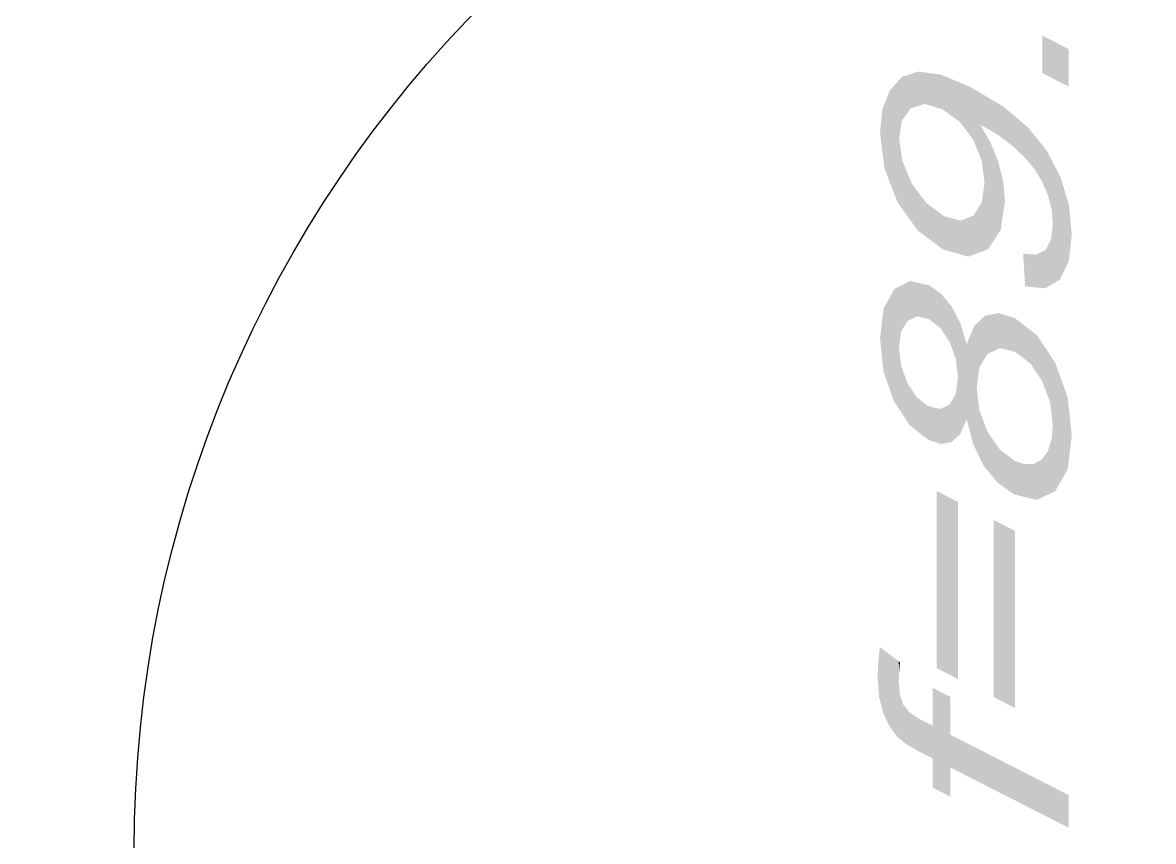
# Model space of a CAD drawing. Header units: inches. Extents: x 0.0008 to 0.0144, y 0.0003 to 0.0113.
# Drawn here: x 0.0013045 to 0.0015638, y 0.0026627 to 0.0028505 of the extents above; entities that cross this region are included whole.
import ezdxf

# ---------------------------------------------------------------- set-up
doc = ezdxf.new("R2010")
doc.units = ezdxf.units.IN
doc.header["$MEASUREMENT"] = 0
doc.layers.add('Standard', color=7, linetype='Continuous')

# ---------------------------------------------------------------- blocks, each defined once
blk = doc.blocks.new('*U397')
at = {"layer": 'Standard', "color": 7, "linetype": 'ByBlock'}
for points in [[(0.0381271, 0.0684561), (0.038122, 0.0687175), (0.0381271, 0.0687645)], [(0.0381271, 0.0684561), (0.0381271, 0.0687645), (0.0381466, 0.0683795)], [(0.038122, 0.0684762), (0.0381175, 0.0686756), (0.038122, 0.0687175)], [(0.038122, 0.0684762), (0.038122, 0.0687175), (0.0381271, 0.0684561)], [(0.0381466, 0.0683795), (0.0381466, 0.0687497), (0.0381838, 0.068302)], [(0.0381838, 0.068302), (0.0381838, 0.0687217), (0.0382308, 0.0682395)], [(0.0381175, 0.0685407), (0.0381138, 0.0685923), (0.0381175, 0.0686756)], [(0.0381175, 0.0685407), (0.0381175, 0.0686756), (0.038122, 0.0684762)], [(0.0382308, 0.0682395), (0.0382308, 0.0686863), (0.0382369, 0.0682346)], [(0.0382369, 0.0682346), (0.0382369, 0.0685669), (0.0382391, 0.0682328)], [(0.0382391, 0.0682328), (0.0382391, 0.0685416), (0.0382436, 0.0682291)], [(0.0384337, 0.0679465), (0.0384337, 0.0685272), (0.0385382, 0.0678933)], [(0.0382436, 0.0682291), (0.0382436, 0.068489), (0.0382443, 0.0682285)], [(0.0382443, 0.0682285), (0.0382443, 0.0684867), (0.0382629, 0.0682134)], [(0.0382629, 0.0682134), (0.0382629, 0.0684299), (0.0382801, 0.0681995)], [(0.0382801, 0.0681995), (0.0382801, 0.0684085), (0.0383003, 0.0681877)], [(0.0383003, 0.0681877), (0.0383003, 0.0683832), (0.0383495, 0.0681589)], [(0.0383495, 0.0681589), (0.0383495, 0.0683512), (0.0383606, 0.0681533)], [(0.0383606, 0.0681533), (0.0383606, 0.0683439), (0.0384337, 0.068116)], [(0.0385382, 0.0680628), (0.0385382, 0.0682534), (0.0392262, 0.0677123)], [(0.0392262, 0.0677123), (0.0385382, 0.0682534), (0.0392262, 0.0679029)]]:
    blk.add_solid(points, dxfattribs=at)
at = {"layer": 'Standard', "color": 7, "linetype": 'ByBlock', "extrusion": (0, 0, -1)}
for points in [[(-0.0381466, 0.0683795), (-0.0381271, 0.0687645), (-0.0381466, 0.0687497)], [(-0.0381838, 0.068302), (-0.0381466, 0.0687497), (-0.0381838, 0.0687217)], [(-0.0382308, 0.0682395), (-0.0381838, 0.0687217), (-0.0382308, 0.0686863)], [(-0.0382369, 0.0682346), (-0.0382308, 0.0686863), (-0.0382369, 0.0686817)], [(-0.0382369, 0.0685669), (-0.0382369, 0.0686817), (-0.0382391, 0.0686202)], [(-0.0382391, 0.0686202), (-0.0382369, 0.0686817), (-0.0382391, 0.0686801)], [(-0.0382391, 0.0686202), (-0.0382391, 0.0686801), (-0.0382436, 0.0686684)], [(-0.0382436, 0.0686684), (-0.0382391, 0.0686801), (-0.0382436, 0.0686766)], [(-0.0382436, 0.0686684), (-0.0382436, 0.0686766), (-0.0382443, 0.0686761)], [(-0.0382391, 0.0682328), (-0.0382369, 0.0685669), (-0.0382391, 0.0685416)], [(-0.0382436, 0.0682291), (-0.0382391, 0.0685416), (-0.0382436, 0.068489)], [(-0.0385382, 0.0678933), (-0.0384337, 0.0685272), (-0.0385382, 0.068474)], [(-0.0382443, 0.0682285), (-0.0382436, 0.068489), (-0.0382443, 0.0684867)], [(-0.0382629, 0.0682134), (-0.0382443, 0.0684867), (-0.0382629, 0.0684299)], [(-0.0382801, 0.0681995), (-0.0382629, 0.0684299), (-0.0382801, 0.0684085)], [(-0.0383003, 0.0681877), (-0.0382801, 0.0684085), (-0.0383003, 0.0683832)], [(-0.0383495, 0.0681589), (-0.0383003, 0.0683832), (-0.0383495, 0.0683512)], [(-0.0383606, 0.0681533), (-0.0383495, 0.0683512), (-0.0383606, 0.0683439)], [(-0.0384337, 0.068116), (-0.0383606, 0.0683439), (-0.0384337, 0.0683067)]]:
    blk.add_solid(points, dxfattribs=at)
blk = doc.blocks.new('*U398')
at = {"layer": 'Standard', "color": 7, "linetype": 'ByBlock'}
blk.add_solid([(0.0384576, 0.0686421), (0.0384576, 0.0696736), (0.038583, 0.0685782)], dxfattribs=at)
at = {"layer": 'Standard', "color": 7, "linetype": 'ByBlock', "extrusion": (0, 0, -1)}
blk.add_solid([(-0.038583, 0.0685782), (-0.0384576, 0.0696736), (-0.038583, 0.0696097)], dxfattribs=at)
blk = doc.blocks.new('*U399')
at = {"layer": 'Standard', "color": 7, "linetype": 'ByBlock'}
blk.add_solid([(0.0387898, 0.0684729), (0.0387898, 0.0695044), (0.038915, 0.0684091)], dxfattribs=at)
at = {"layer": 'Standard', "color": 7, "linetype": 'ByBlock', "extrusion": (0, 0, -1)}
blk.add_solid([(-0.038915, 0.0684091), (-0.0387898, 0.0695044), (-0.038915, 0.0694406)], dxfattribs=at)
blk = doc.blocks.new('*U400')
at = {"layer": 'Standard', "color": 7, "linetype": 'ByBlock'}
for points in [[(0.0382511, 0.0706028), (0.0382383, 0.0708638), (0.0382511, 0.0708703)], [(0.0382875, 0.0706621), (0.0382511, 0.0708703), (0.0382875, 0.070889)], [(0.038289, 0.0706645), (0.0382875, 0.070889), (0.038289, 0.0708898)], [(0.0383003, 0.0706699), (0.038289, 0.0708898), (0.0383003, 0.0708956)], [(0.0383032, 0.0706713), (0.0383003, 0.0708956), (0.0383032, 0.0708971)], [(0.038345, 0.0706914), (0.038345, 0.0708875), (0.0384055, 0.0706768)], [(0.0384055, 0.0706768), (0.0384055, 0.0708736), (0.03841, 0.0706757)], [(0.03841, 0.0706757), (0.03841, 0.0708726), (0.038413, 0.070675)], [(0.038413, 0.070675), (0.038413, 0.0708719), (0.0384137, 0.0706744)], [(0.0384137, 0.0706744), (0.0384137, 0.0708718), (0.0384764, 0.070625)], [(0.0382093, 0.0701957), (0.0381488, 0.0707369), (0.0382093, 0.0708461)], [(0.0382115, 0.0701924), (0.0382093, 0.0708461), (0.0382115, 0.07085)], [(0.0382093, 0.0701957), (0.0382093, 0.0708461), (0.0382115, 0.0701924)], [(0.0382383, 0.0701517), (0.0382115, 0.07085), (0.0382383, 0.0708638)], [(0.0382115, 0.0701924), (0.0382115, 0.07085), (0.0382383, 0.0701517)], [(0.0384764, 0.070625), (0.0384764, 0.0708276), (0.0384786, 0.0706233)], [(0.0384786, 0.0706233), (0.0384786, 0.0708261), (0.0384839, 0.0706155)], [(0.0384839, 0.0706155), (0.0384839, 0.0708223), (0.0384846, 0.0706144)], [(0.0384846, 0.0706144), (0.0384846, 0.0708218), (0.0385324, 0.0705433)], [(0.0381488, 0.0703675), (0.0381481, 0.0707309), (0.0381488, 0.0707369)], [(0.0381488, 0.0703675), (0.0381488, 0.0707369), (0.0382093, 0.0701957)], [(0.0385324, 0.0705433), (0.0385324, 0.0707637), (0.0385331, 0.0705422)], [(0.0385331, 0.0705422), (0.0385331, 0.0707628), (0.0385457, 0.0705082)], [(0.0385457, 0.0705082), (0.0385457, 0.0707475), (0.0385464, 0.0705062)], [(0.0385464, 0.0705062), (0.0385464, 0.0707466), (0.0385695, 0.0704436)], [(0.0381481, 0.0703696), (0.0381279, 0.0705632), (0.0381481, 0.0707309)], [(0.0381481, 0.0703696), (0.0381481, 0.0707309), (0.0381488, 0.0703675)], [(0.0385695, 0.0704436), (0.0385695, 0.0707014), (0.0385816, 0.0703365)], [(0.0387314, 0.0704347), (0.0387068, 0.0706636), (0.0387314, 0.0706872)], [(0.0387389, 0.0704471), (0.0387314, 0.0706872), (0.0387389, 0.0706943)], [(0.0387538, 0.0704719), (0.0387389, 0.0706943), (0.0387538, 0.0706972)], [(0.0387546, 0.0704731), (0.0387538, 0.0706972), (0.0387546, 0.0706973)], [(0.0388122, 0.0704994), (0.0387546, 0.0706973), (0.0388122, 0.0707084)], [(0.0388195, 0.0705028), (0.0388122, 0.0707084), (0.0388195, 0.0707098)], [(0.0388262, 0.0705058), (0.0388262, 0.0707077), (0.0389099, 0.0704853)], [(0.0389099, 0.0704853), (0.0389099, 0.070682), (0.0389106, 0.0704851)], [(0.0389106, 0.0704851), (0.0389106, 0.0706818), (0.0389135, 0.0704844)], [(0.0389135, 0.0704844), (0.0389135, 0.0706809), (0.038915, 0.070484)], [(0.038915, 0.070484), (0.038915, 0.0706797), (0.0389673, 0.070444)], [(0.0386704, 0.0699459), (0.038633, 0.0705298), (0.0386704, 0.07062)], [(0.0386764, 0.0699336), (0.0386704, 0.07062), (0.0386764, 0.0706345)], [(0.0386704, 0.0699459), (0.0386704, 0.07062), (0.0386764, 0.0699336)], [(0.0386911, 0.0699033), (0.0386764, 0.0706345), (0.0386911, 0.0706487)], [(0.0386764, 0.0699336), (0.0386764, 0.0706345), (0.0386911, 0.0699033)], [(0.0387068, 0.070394), (0.0386911, 0.0706487), (0.0387068, 0.0706636)], [(0.0389673, 0.070444), (0.0389673, 0.0706388), (0.0390023, 0.0704172)], [(0.0390023, 0.0704172), (0.0390023, 0.0706115), (0.0390218, 0.0703885)], [(0.0390218, 0.0703885), (0.0390218, 0.0705962), (0.0390411, 0.0703602)], [(0.0390411, 0.0703602), (0.0390411, 0.0705811), (0.0390426, 0.0703581)], [(0.0390426, 0.0703581), (0.0390426, 0.07058), (0.0390696, 0.0703185)], [(0.0390696, 0.0703185), (0.0390696, 0.0705393), (0.0390725, 0.0703142)], [(0.0382383, 0.0701517), (0.0382383, 0.070509), (0.0382511, 0.0701323)], [(0.038633, 0.0700918), (0.038633, 0.0705298), (0.0386704, 0.0699459)], [(0.0390725, 0.0703142), (0.0390725, 0.0705349), (0.0391053, 0.0702259)], [(0.0391053, 0.0702259), (0.0391053, 0.0704854), (0.0391188, 0.0701896)], [(0.0391188, 0.0701896), (0.0391188, 0.070465), (0.039127, 0.0701196)], [(0.039127, 0.0701196), (0.039127, 0.0704527), (0.0391345, 0.0700558)], [(0.0382511, 0.0701323), (0.0382511, 0.0704025), (0.0382875, 0.070077)], [(0.0382875, 0.070077), (0.0382875, 0.0703019), (0.038289, 0.0700748)], [(0.038289, 0.0700748), (0.038289, 0.0702997), (0.0383003, 0.0700577)], [(0.0383003, 0.0700577), (0.0383003, 0.0702827), (0.0383032, 0.0700553)], [(0.0383032, 0.0700553), (0.0383032, 0.0702783), (0.038342, 0.0700246)], [(0.0385816, 0.0699928), (0.0385695, 0.0702392), (0.0385816, 0.0703365)], [(0.0386911, 0.0699033), (0.0386911, 0.0702752), (0.0387068, 0.0698712)], [(0.038342, 0.0700246), (0.038342, 0.0702197), (0.038345, 0.0700223)], [(0.038345, 0.0700223), (0.038345, 0.0702174), (0.0384055, 0.0699744)], [(0.0385695, 0.0699815), (0.0385464, 0.0701998), (0.0385695, 0.0702392)], [(0.0384055, 0.0699744), (0.0384055, 0.0701692), (0.03841, 0.0699708)], [(0.03841, 0.0699708), (0.03841, 0.070168), (0.038413, 0.0699698)], [(0.038413, 0.0699698), (0.038413, 0.0701673), (0.0384137, 0.0699696)], [(0.0384137, 0.0699696), (0.0384137, 0.0701671), (0.0384764, 0.0699493)], [(0.0384786, 0.0699486), (0.0384764, 0.0701513), (0.0384786, 0.0701522)], [(0.0384764, 0.0699493), (0.0384764, 0.0701513), (0.0384786, 0.0699486)], [(0.0384839, 0.0699469), (0.0384786, 0.0701522), (0.0384839, 0.0701546)], [(0.0384786, 0.0699486), (0.0384786, 0.0701522), (0.0384839, 0.0699469)], [(0.0384846, 0.0699471), (0.0384839, 0.0701546), (0.0384846, 0.0701549)], [(0.0385324, 0.0699566), (0.0384846, 0.0701549), (0.0385324, 0.0701759)], [(0.0385331, 0.0699567), (0.0385324, 0.0701759), (0.0385331, 0.0701771)], [(0.0385457, 0.0699592), (0.0385331, 0.0701771), (0.0385457, 0.0701985)], [(0.0385464, 0.0699599), (0.0385457, 0.0701985), (0.0385464, 0.0701998)], [(0.0387068, 0.0698712), (0.0387068, 0.0701435), (0.0387314, 0.0698208)], [(0.0387314, 0.0698208), (0.0387314, 0.0700781), (0.0387389, 0.0698117)], [(0.0387389, 0.0698117), (0.0387389, 0.0700582), (0.0387538, 0.0697934)], [(0.0387538, 0.0697934), (0.0387538, 0.0700185), (0.0387546, 0.0697925)], [(0.0387546, 0.0697925), (0.0387546, 0.0700174), (0.0388122, 0.0697221)], [(0.0391345, 0.069666), (0.039127, 0.0699742), (0.0391345, 0.0700558)], [(0.0391188, 0.0696585), (0.0391053, 0.0699053), (0.0391188, 0.0699481)], [(0.039127, 0.0696624), (0.0391188, 0.0699481), (0.039127, 0.0699742)], [(0.0388122, 0.0697221), (0.0388122, 0.0699344), (0.0388195, 0.069717)], [(0.0388195, 0.069717), (0.0388195, 0.0699238), (0.0388248, 0.0697132)], [(0.0388248, 0.0697132), (0.0388248, 0.0699162), (0.0388262, 0.0697122)], [(0.0388262, 0.0697122), (0.0388262, 0.0699151), (0.0389099, 0.0696533)], [(0.0391053, 0.0696521), (0.0390725, 0.0698603), (0.0391053, 0.0699053)], [(0.0389099, 0.0696533), (0.0389099, 0.0698506), (0.0389106, 0.0696531)], [(0.0389106, 0.0696531), (0.0389106, 0.0698501), (0.0389135, 0.0696524)], [(0.0389135, 0.0696524), (0.0389135, 0.0698491), (0.038915, 0.0696521)], [(0.038915, 0.0696521), (0.038915, 0.0698486), (0.0389673, 0.0696394)], [(0.0390023, 0.069631), (0.0389673, 0.0698308), (0.0390023, 0.0698314)], [(0.0389673, 0.0696394), (0.0389673, 0.0698308), (0.0390023, 0.069631)], [(0.0390218, 0.0696263), (0.0390023, 0.0698314), (0.0390218, 0.0698317)], [(0.0390023, 0.069631), (0.0390023, 0.0698314), (0.0390218, 0.0696263)], [(0.0390411, 0.0696216), (0.0390218, 0.0698317), (0.0390411, 0.0698417)], [(0.0390218, 0.0696263), (0.0390218, 0.0698317), (0.0390411, 0.0696216)], [(0.0390426, 0.0696223), (0.0390411, 0.0698417), (0.0390426, 0.0698424)], [(0.0390696, 0.0696351), (0.0390426, 0.0698424), (0.0390696, 0.0698563)], [(0.0390725, 0.0696365), (0.0390696, 0.0698563), (0.0390725, 0.0698603)]]:
    blk.add_solid(points, dxfattribs=at)
at = {"layer": 'Standard', "color": 7, "linetype": 'ByBlock', "extrusion": (0, 0, -1)}
for points in [[(-0.0382511, 0.0706028), (-0.0382511, 0.0708703), (-0.0382875, 0.0706621)], [(-0.0382875, 0.0706621), (-0.0382875, 0.070889), (-0.038289, 0.0706645)], [(-0.038289, 0.0706645), (-0.038289, 0.0708898), (-0.0383003, 0.0706699)], [(-0.0383003, 0.0706699), (-0.0383003, 0.0708956), (-0.0383032, 0.0706713)], [(-0.0383032, 0.0706713), (-0.0383032, 0.0708971), (-0.038342, 0.07069)], [(-0.038342, 0.07069), (-0.0383032, 0.0708971), (-0.038342, 0.0708882)], [(-0.038342, 0.07069), (-0.038342, 0.0708882), (-0.038345, 0.0706914)], [(-0.038345, 0.0706914), (-0.038342, 0.0708882), (-0.038345, 0.0708875)], [(-0.0384055, 0.0706768), (-0.038345, 0.0708875), (-0.0384055, 0.0708736)], [(-0.03841, 0.0706757), (-0.0384055, 0.0708736), (-0.03841, 0.0708726)], [(-0.038413, 0.070675), (-0.03841, 0.0708726), (-0.038413, 0.0708719)], [(-0.0384137, 0.0706744), (-0.038413, 0.0708719), (-0.0384137, 0.0708718)], [(-0.0384764, 0.070625), (-0.0384137, 0.0708718), (-0.0384764, 0.0708276)], [(-0.0382383, 0.070509), (-0.0382383, 0.0708638), (-0.0382511, 0.0706028)], [(-0.0384786, 0.0706233), (-0.0384764, 0.0708276), (-0.0384786, 0.0708261)], [(-0.0384839, 0.0706155), (-0.0384786, 0.0708261), (-0.0384839, 0.0708223)], [(-0.0384846, 0.0706144), (-0.0384839, 0.0708223), (-0.0384846, 0.0708218)], [(-0.0385324, 0.0705433), (-0.0384846, 0.0708218), (-0.0385324, 0.0707637)], [(-0.0385331, 0.0705422), (-0.0385324, 0.0707637), (-0.0385331, 0.0707628)], [(-0.0385457, 0.0705082), (-0.0385331, 0.0707628), (-0.0385457, 0.0707475)], [(-0.0385464, 0.0705062), (-0.0385457, 0.0707475), (-0.0385464, 0.0707466)], [(-0.0385695, 0.0704436), (-0.0385464, 0.0707466), (-0.0385695, 0.0707014)], [(-0.0385816, 0.0703365), (-0.0385695, 0.0707014), (-0.0385816, 0.0706778)], [(-0.0385816, 0.0699928), (-0.0385816, 0.0706778), (-0.0385958, 0.0700061)], [(-0.0385958, 0.0700061), (-0.0385816, 0.0706778), (-0.0385958, 0.0706501)], [(-0.0387314, 0.0704347), (-0.0387314, 0.0706872), (-0.0387389, 0.0704471)], [(-0.0387389, 0.0704471), (-0.0387389, 0.0706943), (-0.0387538, 0.0704719)], [(-0.0387538, 0.0704719), (-0.0387538, 0.0706972), (-0.0387546, 0.0704731)], [(-0.0387546, 0.0704731), (-0.0387546, 0.0706973), (-0.0388122, 0.0704994)], [(-0.0388122, 0.0704994), (-0.0388122, 0.0707084), (-0.0388195, 0.0705028)], [(-0.0388195, 0.0705028), (-0.0388195, 0.0707098), (-0.0388248, 0.0705052)], [(-0.0388248, 0.0705052), (-0.0388195, 0.0707098), (-0.0388248, 0.0707082)], [(-0.0388248, 0.0705052), (-0.0388248, 0.0707082), (-0.0388262, 0.0705058)], [(-0.0388262, 0.0705058), (-0.0388248, 0.0707082), (-0.0388262, 0.0707077)], [(-0.0389099, 0.0704853), (-0.0388262, 0.0707077), (-0.0389099, 0.070682)], [(-0.0389106, 0.0704851), (-0.0389099, 0.070682), (-0.0389106, 0.0706818)], [(-0.0389135, 0.0704844), (-0.0389106, 0.0706818), (-0.0389135, 0.0706809)], [(-0.038915, 0.070484), (-0.0389135, 0.0706809), (-0.038915, 0.0706797)], [(-0.0389673, 0.070444), (-0.038915, 0.0706797), (-0.0389673, 0.0706388)], [(-0.0385958, 0.0700061), (-0.0385958, 0.0706501), (-0.038633, 0.0700918)], [(-0.038633, 0.0700918), (-0.0385958, 0.0706501), (-0.038633, 0.0705298)], [(-0.0386911, 0.0702752), (-0.0386911, 0.0706487), (-0.0387068, 0.070394)], [(-0.0387068, 0.070394), (-0.0387068, 0.0706636), (-0.0387314, 0.0704347)], [(-0.0390023, 0.0704172), (-0.0389673, 0.0706388), (-0.0390023, 0.0706115)], [(-0.0390218, 0.0703885), (-0.0390023, 0.0706115), (-0.0390218, 0.0705962)], [(-0.0390411, 0.0703602), (-0.0390218, 0.0705962), (-0.0390411, 0.0705811)], [(-0.0390426, 0.0703581), (-0.0390411, 0.0705811), (-0.0390426, 0.07058)], [(-0.0390696, 0.0703185), (-0.0390426, 0.07058), (-0.0390696, 0.0705393)], [(-0.0390725, 0.0703142), (-0.0390696, 0.0705393), (-0.0390725, 0.0705349)], [(-0.0382511, 0.0701323), (-0.0382383, 0.070509), (-0.0382511, 0.0704025)], [(-0.0391053, 0.0702259), (-0.0390725, 0.0705349), (-0.0391053, 0.0704854)], [(-0.0391188, 0.0701896), (-0.0391053, 0.0704854), (-0.0391188, 0.070465)], [(-0.039127, 0.0701196), (-0.0391188, 0.070465), (-0.039127, 0.0704527)], [(-0.0391345, 0.0700558), (-0.039127, 0.0704527), (-0.0391345, 0.0704414)], [(-0.0391345, 0.069666), (-0.0391345, 0.0704414), (-0.0391492, 0.069673)], [(-0.0391492, 0.069673), (-0.0391345, 0.0704414), (-0.0391492, 0.0704191)], [(-0.0391492, 0.069673), (-0.0391492, 0.0704191), (-0.0392209, 0.0698006)], [(-0.0392209, 0.0698006), (-0.0391492, 0.0704191), (-0.0392209, 0.0702185)], [(-0.0382875, 0.070077), (-0.0382511, 0.0704025), (-0.0382875, 0.0703019)], [(-0.038289, 0.0700748), (-0.0382875, 0.0703019), (-0.038289, 0.0702997)], [(-0.0383003, 0.0700577), (-0.038289, 0.0702997), (-0.0383003, 0.0702827)], [(-0.0383032, 0.0700553), (-0.0383003, 0.0702827), (-0.0383032, 0.0702783)], [(-0.038342, 0.0700246), (-0.0383032, 0.0702783), (-0.038342, 0.0702197)], [(-0.0387068, 0.0698712), (-0.0386911, 0.0702752), (-0.0387068, 0.0701435)], [(-0.038345, 0.0700223), (-0.038342, 0.0702197), (-0.038345, 0.0702174)], [(-0.0384055, 0.0699744), (-0.038345, 0.0702174), (-0.0384055, 0.0701692)], [(-0.0385695, 0.0699815), (-0.0385695, 0.0702392), (-0.0385816, 0.0699928)], [(-0.0392209, 0.0698006), (-0.0392209, 0.0702185), (-0.0392448, 0.0699975)], [(-0.03841, 0.0699708), (-0.0384055, 0.0701692), (-0.03841, 0.070168)], [(-0.038413, 0.0699698), (-0.03841, 0.070168), (-0.038413, 0.0701673)], [(-0.0384137, 0.0699696), (-0.038413, 0.0701673), (-0.0384137, 0.0701671)], [(-0.0384764, 0.0699493), (-0.0384137, 0.0701671), (-0.0384764, 0.0701513)], [(-0.0384839, 0.0699469), (-0.0384839, 0.0701546), (-0.0384846, 0.0699471)], [(-0.0384846, 0.0699471), (-0.0384846, 0.0701549), (-0.0385324, 0.0699566)], [(-0.0385324, 0.0699566), (-0.0385324, 0.0701759), (-0.0385331, 0.0699567)], [(-0.0385331, 0.0699567), (-0.0385331, 0.0701771), (-0.0385457, 0.0699592)], [(-0.0385457, 0.0699592), (-0.0385457, 0.0701985), (-0.0385464, 0.0699599)], [(-0.0385464, 0.0699599), (-0.0385464, 0.0701998), (-0.0385695, 0.0699815)], [(-0.0387314, 0.0698208), (-0.0387068, 0.0701435), (-0.0387314, 0.0700781)], [(-0.0387389, 0.0698117), (-0.0387314, 0.0700781), (-0.0387389, 0.0700582)], [(-0.0387538, 0.0697934), (-0.0387389, 0.0700582), (-0.0387538, 0.0700185)], [(-0.0387546, 0.0697925), (-0.0387538, 0.0700185), (-0.0387546, 0.0700174)], [(-0.0388122, 0.0697221), (-0.0387546, 0.0700174), (-0.0388122, 0.0699344)], [(-0.0391188, 0.0696585), (-0.0391188, 0.0699481), (-0.039127, 0.0696624)], [(-0.039127, 0.0696624), (-0.039127, 0.0699742), (-0.0391345, 0.069666)], [(-0.0388195, 0.069717), (-0.0388122, 0.0699344), (-0.0388195, 0.0699238)], [(-0.0388248, 0.0697132), (-0.0388195, 0.0699238), (-0.0388248, 0.0699162)], [(-0.0388262, 0.0697122), (-0.0388248, 0.0699162), (-0.0388262, 0.0699151)], [(-0.0389099, 0.0696533), (-0.0388262, 0.0699151), (-0.0389099, 0.0698506)], [(-0.0391053, 0.0696521), (-0.0391053, 0.0699053), (-0.0391188, 0.0696585)], [(-0.0389106, 0.0696531), (-0.0389099, 0.0698506), (-0.0389106, 0.0698501)], [(-0.0389135, 0.0696524), (-0.0389106, 0.0698501), (-0.0389135, 0.0698491)], [(-0.038915, 0.0696521), (-0.0389135, 0.0698491), (-0.038915, 0.0698486)], [(-0.0389673, 0.0696394), (-0.038915, 0.0698486), (-0.0389673, 0.0698308)], [(-0.0390411, 0.0696216), (-0.0390411, 0.0698417), (-0.0390426, 0.0696223)], [(-0.0390426, 0.0696223), (-0.0390426, 0.0698424), (-0.0390696, 0.0696351)], [(-0.0390696, 0.0696351), (-0.0390696, 0.0698563), (-0.0390725, 0.0696365)], [(-0.0390725, 0.0696365), (-0.0390725, 0.0698603), (-0.0391053, 0.0696521)]]:
    blk.add_solid(points, dxfattribs=at)
blk = doc.blocks.new('*U401')
at = {"layer": 'Standard', "color": 7, "linetype": 'ByBlock'}
for points in [[(0.0382294, 0.0713557), (0.0381855, 0.072008), (0.0382294, 0.0720566)], [(0.0382391, 0.0713422), (0.0382294, 0.0720566), (0.0382391, 0.0720673)], [(0.0382294, 0.0713557), (0.0382294, 0.0720566), (0.0382391, 0.0713422)], [(0.0382547, 0.0718233), (0.0382391, 0.0720673), (0.0382547, 0.0720847)], [(0.0382562, 0.0718324), (0.0382547, 0.0720847), (0.0382562, 0.0720852)], [(0.0382578, 0.0718346), (0.0382562, 0.0720852), (0.0382578, 0.0720857)], [(0.038307, 0.0719023), (0.0382578, 0.0720857), (0.038307, 0.0721022)], [(0.0383122, 0.0719039), (0.038307, 0.0721022), (0.0383122, 0.0721039)], [(0.0383473, 0.0719152), (0.0383122, 0.0721039), (0.0383473, 0.0721156)], [(0.0383495, 0.0719159), (0.0383473, 0.0721156), (0.0383495, 0.0721163)], [(0.0383869, 0.0719278), (0.0383869, 0.0721117), (0.0383966, 0.0719249)], [(0.0383966, 0.0719249), (0.0383966, 0.0721105), (0.0384793, 0.0719006)], [(0.0384793, 0.0719006), (0.0384793, 0.0721002), (0.0384906, 0.0718973)], [(0.0384906, 0.0718973), (0.0384906, 0.0720955), (0.0384972, 0.0718926)], [(0.0384972, 0.0718926), (0.0384972, 0.0720927), (0.0385017, 0.0718893)], [(0.0385017, 0.0718893), (0.0385017, 0.0720908), (0.0385934, 0.0718236)], [(0.0385934, 0.0718236), (0.0385934, 0.0720523), (0.0385965, 0.0718194)], [(0.0381855, 0.0714699), (0.0381534, 0.0719265), (0.0381855, 0.072008)], [(0.0381855, 0.0714699), (0.0381855, 0.072008), (0.0382294, 0.0713557)], [(0.0385965, 0.0718194), (0.0385965, 0.072051), (0.0386426, 0.0717576)], [(0.0386426, 0.0717576), (0.0386426, 0.0720316), (0.0386569, 0.0717386)], [(0.0386569, 0.0717386), (0.0386569, 0.0720256), (0.0386718, 0.0717185)], [(0.0386718, 0.0717185), (0.0386718, 0.0720168), (0.0387114, 0.0716193)], [(0.0387114, 0.0718062), (0.0387114, 0.0719933), (0.0387203, 0.0718022)], [(0.0387203, 0.0718022), (0.0387203, 0.071988), (0.038727, 0.0717992)], [(0.0381534, 0.0715533), (0.0381421, 0.0718978), (0.0381534, 0.0719265)], [(0.0381534, 0.0715533), (0.0381534, 0.0719265), (0.0381855, 0.0714699)], [(0.038727, 0.0717992), (0.038727, 0.0719839), (0.0387367, 0.0717943)], [(0.0387367, 0.0717943), (0.0387367, 0.0719782), (0.0387382, 0.0717936)], [(0.0387382, 0.0717936), (0.0387382, 0.0719773), (0.0387569, 0.0717823)], [(0.0387569, 0.0717823), (0.0387569, 0.0719662), (0.0387695, 0.0717747)], [(0.0387695, 0.0717747), (0.0387695, 0.0719587), (0.0388158, 0.0717469)], [(0.0388158, 0.0717469), (0.0388158, 0.0719312), (0.0388211, 0.0717438)], [(0.0388211, 0.0717438), (0.0388211, 0.0719281), (0.0388308, 0.0717363)], [(0.0388308, 0.0717363), (0.0388308, 0.0719223), (0.038845, 0.0717253)], [(0.0381421, 0.0716445), (0.0381279, 0.0717592), (0.0381421, 0.0718978)], [(0.0381421, 0.0716445), (0.0381421, 0.0718978), (0.0381534, 0.0715533)], [(0.038845, 0.0717253), (0.038845, 0.0719139), (0.0388457, 0.0717248)], [(0.0388457, 0.0717248), (0.0388457, 0.0719133), (0.0388554, 0.0717173)], [(0.0388554, 0.0717173), (0.0388554, 0.0719051), (0.0389024, 0.071681)], [(0.0389024, 0.071681), (0.0389024, 0.0718654), (0.0389613, 0.0716249)], [(0.0387114, 0.0716193), (0.0387114, 0.0718062), (0.0387203, 0.071597)], [(0.0387203, 0.071597), (0.0387203, 0.0717912), (0.038727, 0.0715435)], [(0.0389613, 0.0716249), (0.0389613, 0.0718157), (0.0389733, 0.0716135)], [(0.0389733, 0.0716135), (0.0389733, 0.0718055), (0.0389748, 0.0716121)], [(0.0389748, 0.0716121), (0.0389748, 0.0718043), (0.0389912, 0.0715922)], [(0.0389912, 0.0715922), (0.0389912, 0.0717904), (0.0390307, 0.0715442)], [(0.0382391, 0.0713422), (0.0382391, 0.071726), (0.0382547, 0.0713203)], [(0.038727, 0.0715435), (0.038727, 0.0717798), (0.0387367, 0.071467)], [(0.0390307, 0.0715442), (0.0390307, 0.0717408), (0.0390397, 0.0715294)], [(0.0390397, 0.0715294), (0.0390397, 0.0717296), (0.0390732, 0.0714736)], [(0.0390732, 0.0714736), (0.0390732, 0.0716876), (0.0390882, 0.0714383)], [(0.0390882, 0.0714383), (0.0390882, 0.0716689), (0.0390933, 0.0714262)], [(0.0390933, 0.0714262), (0.0390933, 0.0716625), (0.0391, 0.0714102)], [(0.0382547, 0.0713203), (0.0382547, 0.0716182), (0.0382562, 0.0713183)], [(0.0382562, 0.0713183), (0.0382562, 0.0716082), (0.0382578, 0.071316)], [(0.0382578, 0.071316), (0.0382578, 0.0715969), (0.038307, 0.0712474)], [(0.0391, 0.0714102), (0.0391, 0.071654), (0.039106, 0.071396)], [(0.039106, 0.071396), (0.039106, 0.0716424), (0.0391239, 0.0713281)], [(0.0391239, 0.0713281), (0.0391239, 0.071608), (0.0391277, 0.0713136)], [(0.0391277, 0.0713136), (0.0391277, 0.0716007), (0.0391345, 0.0712271)], [(0.038307, 0.0712474), (0.038307, 0.0714782), (0.0383122, 0.0712402)], [(0.0383122, 0.0712402), (0.0383122, 0.0714659), (0.0383473, 0.0711912)], [(0.0387367, 0.071074), (0.038727, 0.0714004), (0.0387367, 0.071467)], [(0.0383473, 0.0711912), (0.0383473, 0.0714182), (0.0383495, 0.0711895)], [(0.0383495, 0.0711895), (0.0383495, 0.0714152), (0.0383869, 0.0711617)], [(0.038727, 0.0710704), (0.0387203, 0.071354), (0.038727, 0.0714004)], [(0.0383869, 0.0711617), (0.0383869, 0.0713646), (0.0383966, 0.0711545)], [(0.0383966, 0.0711545), (0.0383966, 0.0713515), (0.0384793, 0.0710929)], [(0.0387114, 0.0710645), (0.0386718, 0.0712774), (0.0387114, 0.0713399)], [(0.0387203, 0.0710679), (0.0387114, 0.0713399), (0.0387203, 0.071354)], [(0.0384793, 0.0710929), (0.0384793, 0.0712909), (0.0384906, 0.0710845)], [(0.0384906, 0.0710845), (0.0384906, 0.0712826), (0.0384972, 0.0710797)], [(0.0384972, 0.0710797), (0.0384972, 0.0712778), (0.0385017, 0.0710784)], [(0.0385017, 0.0710784), (0.0385017, 0.0712745), (0.0385934, 0.0710525)], [(0.0386426, 0.0710386), (0.0385965, 0.0712486), (0.0386426, 0.0712662)], [(0.0386569, 0.071044), (0.0386426, 0.0712662), (0.0386569, 0.0712717)], [(0.0386718, 0.0710496), (0.0386569, 0.0712717), (0.0386718, 0.0712774)], [(0.0385934, 0.0710525), (0.0385934, 0.0712494), (0.0385965, 0.0710516)], [(0.0385965, 0.0710516), (0.0385965, 0.0712486), (0.0386426, 0.0710386)], [(0.0391345, 0.0708806), (0.0391277, 0.0711707), (0.0391345, 0.0712271)], [(0.0391239, 0.0708745), (0.039106, 0.0711036), (0.0391239, 0.0711387)], [(0.0391277, 0.0708767), (0.0391239, 0.0711387), (0.0391277, 0.0711707)], [(0.0390732, 0.0708556), (0.0390397, 0.0710504), (0.0390732, 0.071068)], [(0.0390882, 0.070854), (0.0390732, 0.071068), (0.0390882, 0.0710758)], [(0.0390732, 0.0708556), (0.0390732, 0.071068), (0.0390882, 0.070854)], [(0.0390933, 0.070857), (0.0390882, 0.0710758), (0.0390933, 0.0710785)], [(0.0391, 0.0708608), (0.0390933, 0.0710785), (0.0391, 0.0710918)], [(0.039106, 0.0708643), (0.0391, 0.0710918), (0.039106, 0.0711036)], [(0.0389733, 0.0708657), (0.0389733, 0.0710553), (0.0389748, 0.0708655)], [(0.0389748, 0.0708655), (0.0389748, 0.0710552), (0.0389912, 0.0708639)], [(0.0389912, 0.0708639), (0.0389912, 0.071054), (0.0390307, 0.0708599)], [(0.0390307, 0.0708599), (0.0390307, 0.071051), (0.0390397, 0.070859)], [(0.0390397, 0.070859), (0.0390397, 0.0710504), (0.0390732, 0.0708556)]]:
    blk.add_solid(points, dxfattribs=at)
at = {"layer": 'Standard', "color": 7, "linetype": 'ByBlock', "extrusion": (0, 0, -1)}
for points in [[(-0.0382391, 0.071726), (-0.0382391, 0.0720673), (-0.0382547, 0.0718233)], [(-0.0382547, 0.0718233), (-0.0382547, 0.0720847), (-0.0382562, 0.0718324)], [(-0.0382562, 0.0718324), (-0.0382562, 0.0720852), (-0.0382578, 0.0718346)], [(-0.0382578, 0.0718346), (-0.0382578, 0.0720857), (-0.038307, 0.0719023)], [(-0.038307, 0.0719023), (-0.038307, 0.0721022), (-0.0383122, 0.0719039)], [(-0.0383122, 0.0719039), (-0.0383122, 0.0721039), (-0.0383473, 0.0719152)], [(-0.0383473, 0.0719152), (-0.0383473, 0.0721156), (-0.0383495, 0.0719159)], [(-0.0383495, 0.0719159), (-0.0383495, 0.0721163), (-0.0383869, 0.0719278)], [(-0.0383869, 0.0719278), (-0.0383495, 0.0721163), (-0.0383869, 0.0721117)], [(-0.0383966, 0.0719249), (-0.0383869, 0.0721117), (-0.0383966, 0.0721105)], [(-0.0384793, 0.0719006), (-0.0383966, 0.0721105), (-0.0384793, 0.0721002)], [(-0.0384906, 0.0718973), (-0.0384793, 0.0721002), (-0.0384906, 0.0720955)], [(-0.0384972, 0.0718926), (-0.0384906, 0.0720955), (-0.0384972, 0.0720927)], [(-0.0385017, 0.0718893), (-0.0384972, 0.0720927), (-0.0385017, 0.0720908)], [(-0.0385934, 0.0718236), (-0.0385017, 0.0720908), (-0.0385934, 0.0720523)], [(-0.0385965, 0.0718194), (-0.0385934, 0.0720523), (-0.0385965, 0.072051)], [(-0.0386426, 0.0717576), (-0.0385965, 0.072051), (-0.0386426, 0.0720316)], [(-0.0386569, 0.0717386), (-0.0386426, 0.0720316), (-0.0386569, 0.0720256)], [(-0.0386718, 0.0717185), (-0.0386569, 0.0720256), (-0.0386718, 0.0720168)], [(-0.0387114, 0.0716193), (-0.0386718, 0.0720168), (-0.0387114, 0.0719933)], [(-0.0387203, 0.0718022), (-0.0387114, 0.0719933), (-0.0387203, 0.071988)], [(-0.038727, 0.0717992), (-0.0387203, 0.071988), (-0.038727, 0.0719839)], [(-0.0387367, 0.0717943), (-0.038727, 0.0719839), (-0.0387367, 0.0719782)], [(-0.0387382, 0.0717936), (-0.0387367, 0.0719782), (-0.0387382, 0.0719773)], [(-0.0387569, 0.0717823), (-0.0387382, 0.0719773), (-0.0387569, 0.0719662)], [(-0.0387695, 0.0717747), (-0.0387569, 0.0719662), (-0.0387695, 0.0719587)], [(-0.0388158, 0.0717469), (-0.0387695, 0.0719587), (-0.0388158, 0.0719312)], [(-0.0388211, 0.0717438), (-0.0388158, 0.0719312), (-0.0388211, 0.0719281)], [(-0.0388308, 0.0717363), (-0.0388211, 0.0719281), (-0.0388308, 0.0719223)], [(-0.038845, 0.0717253), (-0.0388308, 0.0719223), (-0.038845, 0.0719139)], [(-0.0388457, 0.0717248), (-0.038845, 0.0719139), (-0.0388457, 0.0719133)], [(-0.0388554, 0.0717173), (-0.0388457, 0.0719133), (-0.0388554, 0.0719051)], [(-0.0389024, 0.071681), (-0.0388554, 0.0719051), (-0.0389024, 0.0718654)], [(-0.0389613, 0.0716249), (-0.0389024, 0.0718654), (-0.0389613, 0.0718157)], [(-0.0387203, 0.071597), (-0.0387114, 0.0718062), (-0.0387203, 0.0717912)], [(-0.038727, 0.0715435), (-0.0387203, 0.0717912), (-0.038727, 0.0717798)], [(-0.0389733, 0.0716135), (-0.0389613, 0.0718157), (-0.0389733, 0.0718055)], [(-0.0389748, 0.0716121), (-0.0389733, 0.0718055), (-0.0389748, 0.0718043)], [(-0.0389912, 0.0715922), (-0.0389748, 0.0718043), (-0.0389912, 0.0717904)], [(-0.0390307, 0.0715442), (-0.0389912, 0.0717904), (-0.0390307, 0.0717408)], [(-0.0382547, 0.0713203), (-0.0382391, 0.071726), (-0.0382547, 0.0716182)], [(-0.0387367, 0.071467), (-0.038727, 0.0717798), (-0.0387367, 0.0717636)], [(-0.0387367, 0.071074), (-0.0387367, 0.0717636), (-0.0387382, 0.0710746)], [(-0.0387382, 0.0710746), (-0.0387367, 0.0717636), (-0.0387382, 0.0717611)], [(-0.0387382, 0.0710746), (-0.0387382, 0.0717611), (-0.0387569, 0.0710817)], [(-0.0387569, 0.0710817), (-0.0387382, 0.0717611), (-0.0387569, 0.0717295)], [(-0.0387569, 0.0710817), (-0.0387569, 0.0717295), (-0.0387695, 0.0711007)], [(-0.0387695, 0.0711007), (-0.0387569, 0.0717295), (-0.0387695, 0.0717083)], [(-0.0390397, 0.0715294), (-0.0390307, 0.0717408), (-0.0390397, 0.0717296)], [(-0.0390732, 0.0714736), (-0.0390397, 0.0717296), (-0.0390732, 0.0716876)], [(-0.0387695, 0.0711007), (-0.0387695, 0.0717083), (-0.0388158, 0.0711707)], [(-0.0388158, 0.0711707), (-0.0387695, 0.0717083), (-0.0388158, 0.0715952)], [(-0.0390882, 0.0714383), (-0.0390732, 0.0716876), (-0.0390882, 0.0716689)], [(-0.0390933, 0.0714262), (-0.0390882, 0.0716689), (-0.0390933, 0.0716625)], [(-0.0391, 0.0714102), (-0.0390933, 0.0716625), (-0.0391, 0.071654)], [(-0.0382562, 0.0713183), (-0.0382547, 0.0716182), (-0.0382562, 0.0716082)], [(-0.0382578, 0.071316), (-0.0382562, 0.0716082), (-0.0382578, 0.0715969)], [(-0.038307, 0.0712474), (-0.0382578, 0.0715969), (-0.038307, 0.0714782)], [(-0.0388158, 0.0711707), (-0.0388158, 0.0715952), (-0.0388211, 0.0711787)], [(-0.0388211, 0.0711787), (-0.0388158, 0.0715952), (-0.0388211, 0.0715742)], [(-0.039106, 0.071396), (-0.0391, 0.071654), (-0.039106, 0.0716424)], [(-0.0391239, 0.0713281), (-0.039106, 0.0716424), (-0.0391239, 0.071608)], [(-0.0391277, 0.0713136), (-0.0391239, 0.071608), (-0.0391277, 0.0716007)], [(-0.0391345, 0.0712271), (-0.0391277, 0.0716007), (-0.0391345, 0.0715877)], [(-0.0388211, 0.0711787), (-0.0388211, 0.0715742), (-0.0388308, 0.0711933)], [(-0.0388308, 0.0711933), (-0.0388211, 0.0715742), (-0.0388308, 0.0715358)], [(-0.0388308, 0.0711933), (-0.0388308, 0.0715358), (-0.038845, 0.0712894)], [(-0.038845, 0.0712894), (-0.0388308, 0.0715358), (-0.038845, 0.0714794)], [(-0.0391345, 0.0708806), (-0.0391345, 0.0715877), (-0.039174, 0.0709033)], [(-0.039174, 0.0709033), (-0.0391345, 0.0715877), (-0.039174, 0.0715115)], [(-0.0383122, 0.0712402), (-0.038307, 0.0714782), (-0.0383122, 0.0714659)], [(-0.0383473, 0.0711912), (-0.0383122, 0.0714659), (-0.0383473, 0.0714182)], [(-0.038845, 0.0712894), (-0.038845, 0.0714794), (-0.0388457, 0.0712943)], [(-0.0388457, 0.0712943), (-0.038845, 0.0714794), (-0.0388457, 0.0714765)], [(-0.0388457, 0.0712943), (-0.0388457, 0.0714765), (-0.0388554, 0.0713596)], [(-0.039174, 0.0709033), (-0.039174, 0.0715115), (-0.0391799, 0.070915)], [(-0.0391799, 0.070915), (-0.039174, 0.0715115), (-0.0391799, 0.0715003)], [(-0.0391799, 0.070915), (-0.0391799, 0.0715003), (-0.0392269, 0.0710094)], [(-0.0392269, 0.0710094), (-0.0391799, 0.0715003), (-0.0392269, 0.071342)], [(-0.0383495, 0.0711895), (-0.0383473, 0.0714182), (-0.0383495, 0.0714152)], [(-0.0383869, 0.0711617), (-0.0383495, 0.0714152), (-0.0383869, 0.0713646)], [(-0.038727, 0.0710704), (-0.038727, 0.0714004), (-0.0387367, 0.071074)], [(-0.0383966, 0.0711545), (-0.0383869, 0.0713646), (-0.0383966, 0.0713515)], [(-0.0384793, 0.0710929), (-0.0383966, 0.0713515), (-0.0384793, 0.0712909)], [(-0.0387114, 0.0710645), (-0.0387114, 0.0713399), (-0.0387203, 0.0710679)], [(-0.0387203, 0.0710679), (-0.0387203, 0.071354), (-0.038727, 0.0710704)], [(-0.0392269, 0.0710094), (-0.0392269, 0.071342), (-0.0392283, 0.0710222)], [(-0.0392283, 0.0710222), (-0.0392269, 0.071342), (-0.0392283, 0.071337)], [(-0.0392283, 0.0710222), (-0.0392283, 0.071337), (-0.0392448, 0.0711667)], [(-0.0384906, 0.0710845), (-0.0384793, 0.0712909), (-0.0384906, 0.0712826)], [(-0.0384972, 0.0710797), (-0.0384906, 0.0712826), (-0.0384972, 0.0712778)], [(-0.0385017, 0.0710784), (-0.0384972, 0.0712778), (-0.0385017, 0.0712745)], [(-0.0385934, 0.0710525), (-0.0385017, 0.0712745), (-0.0385934, 0.0712494)], [(-0.0386426, 0.0710386), (-0.0386426, 0.0712662), (-0.0386569, 0.071044)], [(-0.0386569, 0.071044), (-0.0386569, 0.0712717), (-0.0386718, 0.0710496)], [(-0.0386718, 0.0710496), (-0.0386718, 0.0712774), (-0.0387114, 0.0710645)], [(-0.0385965, 0.0710516), (-0.0385934, 0.0712494), (-0.0385965, 0.0712486)], [(-0.0391239, 0.0708745), (-0.0391239, 0.0711387), (-0.0391277, 0.0708767)], [(-0.0391277, 0.0708767), (-0.0391277, 0.0711707), (-0.0391345, 0.0708806)], [(-0.0390882, 0.070854), (-0.0390882, 0.0710758), (-0.0390933, 0.070857)], [(-0.0390933, 0.070857), (-0.0390933, 0.0710785), (-0.0391, 0.0708608)], [(-0.0391, 0.0708608), (-0.0391, 0.0710918), (-0.039106, 0.0708643)], [(-0.039106, 0.0708643), (-0.039106, 0.0711036), (-0.0391239, 0.0708745)], [(-0.0389733, 0.0708657), (-0.0389613, 0.0710562), (-0.0389733, 0.0710553)], [(-0.0389748, 0.0708655), (-0.0389733, 0.0710553), (-0.0389748, 0.0710552)], [(-0.0389912, 0.0708639), (-0.0389748, 0.0710552), (-0.0389912, 0.071054)], [(-0.0390307, 0.0708599), (-0.0389912, 0.071054), (-0.0390307, 0.071051)], [(-0.0390397, 0.070859), (-0.0390307, 0.071051), (-0.0390397, 0.0710504)]]:
    blk.add_solid(points, dxfattribs=at)
blk = doc.blocks.new('*U402')
at = {"layer": 'Standard', "color": 7, "linetype": 'ByBlock'}
blk.add_solid([(0.0390732, 0.0721077), (0.0390732, 0.0723262), (0.0392262, 0.0720297)], dxfattribs=at)
at = {"layer": 'Standard', "color": 7, "linetype": 'ByBlock', "extrusion": (0, 0, -1)}
blk.add_solid([(-0.0392262, 0.0720297), (-0.0390732, 0.0723262), (-0.0392262, 0.0722482)], dxfattribs=at)

msp = doc.modelspace()

# ---------------------------------------------------------------- linework, layer by layer
at = {"layer": 'Standard', "color": 2, "linetype": 'ByBlock'}
msp.add_circle((0.00160567, 0.00266065), 0.00027559, dxfattribs=at)

# ---------------------------------------------------------------- block references
at = {"layer": 'Standard', "color": 7, "linetype": 'ByBlock', "xscale": 0.03937007874015748, "yscale": 0.03937007874015748, "zscale": 0.03937007874015748}
for name in ['*U402', '*U401', '*U400', '*U398', '*U399', '*U397']:
    msp.add_blockref(name, (0, 0), dxfattribs=at)

doc.saveas('drawing.dxf')
